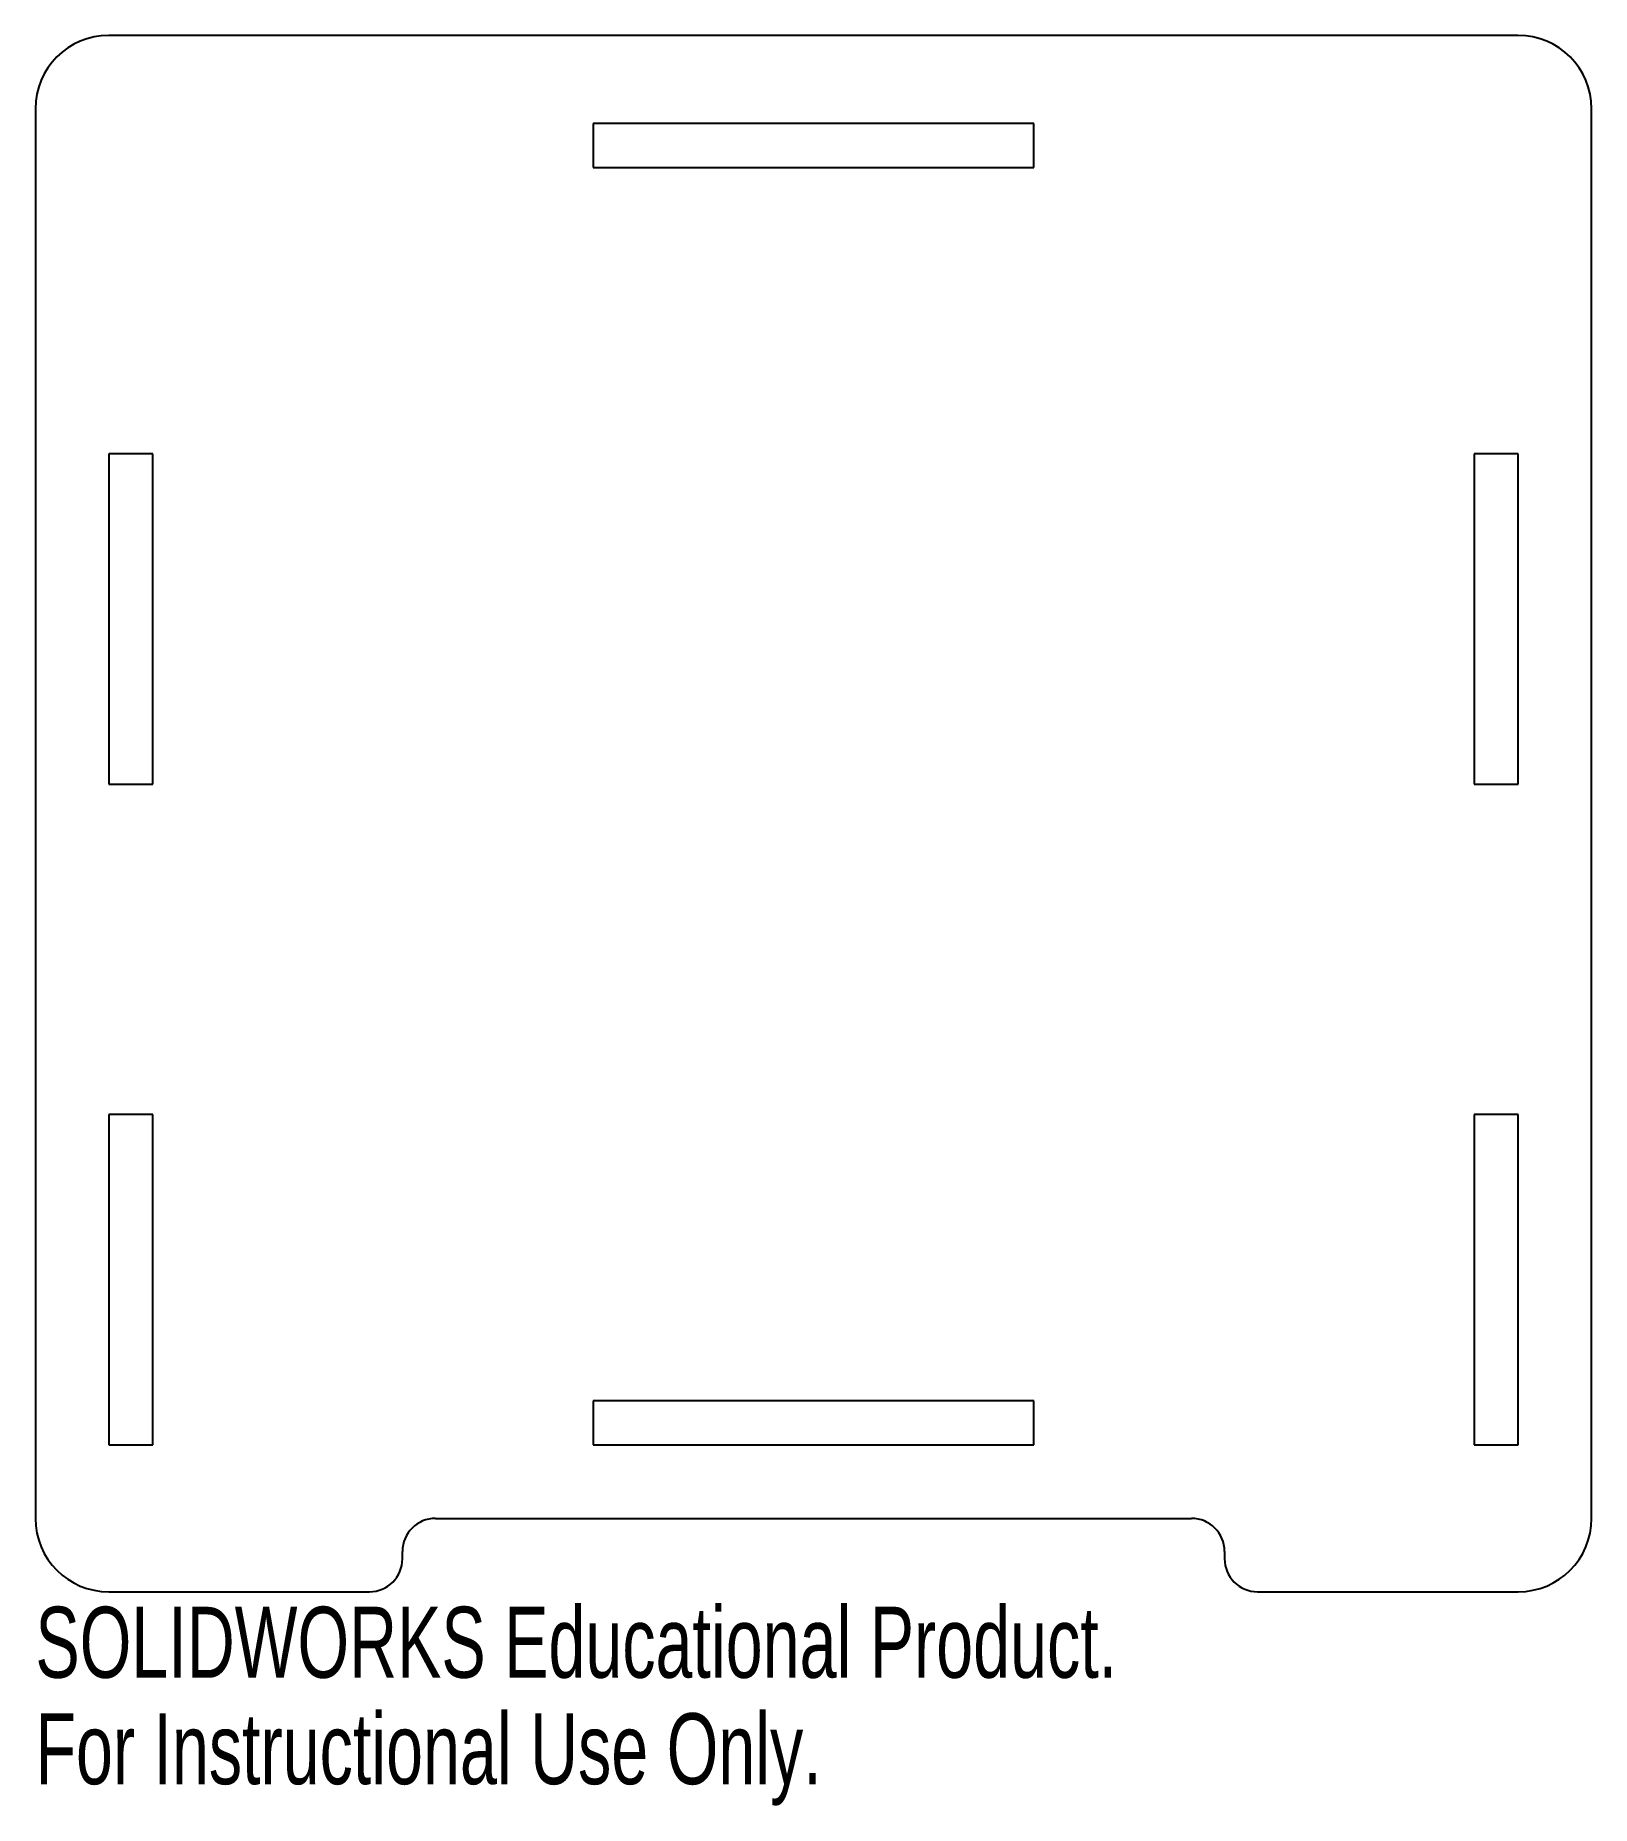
# Model space of a CAD drawing. Header units: millimetres. Extents: x -8 to 98, y -28 to 93.
import ezdxf

# ---------------------------------------------------------------- set-up
doc = ezdxf.new("R2010")
doc.units = ezdxf.units.MM
doc.styles.add('SLDTEXTSTYLE0', font='TXT', dxfattribs={"width": 0.7})

msp = doc.modelspace()

# ---------------------------------------------------------------- linework, layer by layer
at = {"color": 7, "linetype": 'Continuous', "lineweight": 25}
for p, q in [((93, 93), (-3, 93)), ((-8, 88), (-8, -8)), ((30, 87), (30, 84)), ((60, 87), (30, 87)), ((60, 84), (60, 87)), ((98, -8), (98, 88)), ((30, 84), (60, 84)), ((-3, 64.5), (-3, 42)), ((0, 64.5), (-3, 64.5)), ((0, 42), (0, 64.5)), ((93, 64.5), (90, 64.5)), ((90, 64.5), (90, 42)), ((93, 42), (93, 64.5)), ((-3, 42), (0, 42)), ((90, 42), (93, 42)), ((0, 19.5), (-3, 19.5)), ((-3, 19.5), (-3, -3)), ((0, -3), (0, 19.5)), ((90, 19.5), (90, -3)), ((93, 19.5), (90, 19.5)), ((93, -3), (93, 19.5)), ((30, 0), (30, -3)), ((60, 0), (30, 0)), ((60, -3), (60, 0)), ((-3, -3), (0, -3)), ((30, -3), (60, -3)), ((90, -3), (93, -3)), ((19.25, -8), (70.75, -8)), ((17, -10.75), (17, -10.25)), ((73, -10.25), (73, -10.75)), ((-3, -13), (14.75, -13)), ((75.25, -13), (93, -13))]:
    msp.add_line(p, q, dxfattribs=at)
for centre, radius, start, end in [((-3, 88), 5, 90, 180), ((93, 88), 5, 0, 90), ((-3, -8), 5, 180, 270), ((19.25, -10.25), 2.25, 90, 180), ((70.75, -10.25), 2.25, 0, 90), ((93, -8), 5, 270, 0), ((14.75, -10.75), 2.25, 270, 0), ((75.25, -10.75), 2.25, 180, 270)]:
    msp.add_arc(centre, radius, start, end, dxfattribs=at)

# ---------------------------------------------------------------- texts
at = {"color": 7, "linetype": 'Continuous', "char_height": 4.8336, "attachment_point": 1, "style": 'SLDTEXTSTYLE0'}
for s, insert in [('SOLIDWORKS Educational Product.', (-8, -14.02)), ('For Instructional Use Only.', (-8, -21.27))]:
    msp.add_mtext(s, dxfattribs=dict(at, insert=insert))

doc.saveas('drawing.dxf')
